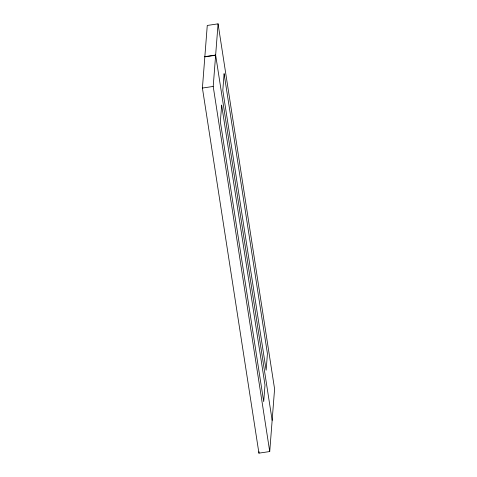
<?xml version="1.0" encoding="UTF-8"?>
<svg xmlns="http://www.w3.org/2000/svg" width="477" height="477" viewBox="0 0 477 477"><rect width="100%" height="100%" fill="white"/><g stroke="black" fill="none" stroke-linecap="round" stroke-linejoin="round"><path stroke-width="0.72" d="M202.415 88.048L207.268 25.454L218.067 23.85L274.585 388.952L269.732 451.546L258.933 453.15L202.415 88.048L213.207 86.444L218.067 23.85M258.933 453.15L259.047 451.665M204.848 56.644L215.646 55.046L272.152 420.356M204.836 56.852L215.628 55.254M213.207 86.444L269.732 451.546M221.656 105.149L220.368 121.736L263.703 401.652L264.991 385.064L221.656 105.149M224.095 73.75L222.807 90.338L266.136 370.247L267.424 353.66L224.095 73.75"/></g></svg>
